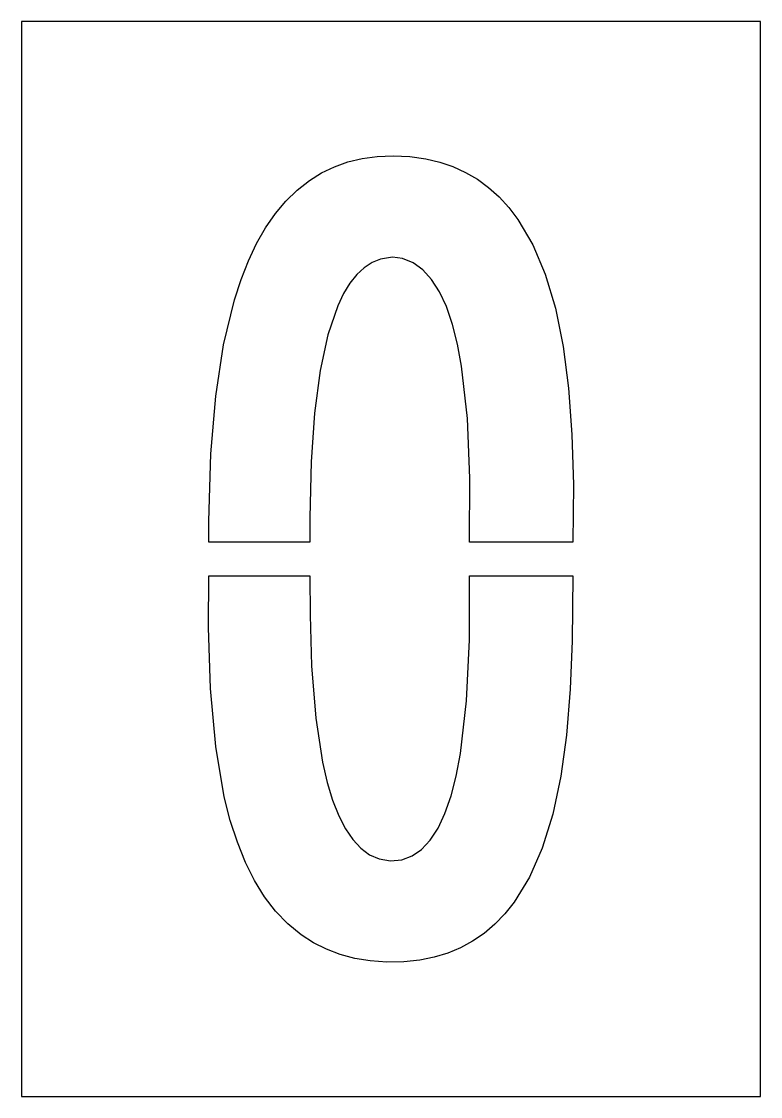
# Model space of a CAD drawing. Extents: x 0 to 11, y 0 to 16.
import ezdxf

# ---------------------------------------------------------------- set-up
doc = ezdxf.new("R2010")
doc.units = 0
doc.layers.add('CUT', color=7, linetype='Continuous')
doc.layers.add('OUTSIDE', color=1, linetype='Continuous')

msp = doc.modelspace()

# ---------------------------------------------------------------- linework, layer by layer
at = {"layer": 'CUT'}
for points in [[(6.6377, 10.0921), (6.5515, 10.8677), (6.4892, 11.1996), (6.4144, 11.4925), (6.324, 11.7558), (6.2206, 11.9783), (6.1034, 12.1617), (5.975, 12.303), (5.829, 12.4076), (5.6704, 12.4701), (5.5199, 12.4908), (5.3427, 12.4626), (5.2182, 12.412), (5.099, 12.334), (4.9904, 12.2327), (4.8879, 12.1039), (4.794, 11.9507), (4.7073, 11.7704), (4.56, 11.3389), (4.4438, 10.8034), (4.3609, 10.1725), (4.3108, 9.4451), (4.2933, 8.6161), (4.2936, 8.2513), (2.7876, 8.2513), (2.7881, 8.561), (2.8193, 9.5639), (2.8913, 10.4244), (3.008, 11.1899), (3.1692, 11.8587), (3.2676, 12.1601), (3.3781, 12.4403), (3.4989, 12.6945), (3.633, 12.9292), (3.7786, 13.14), (3.9348, 13.3266), (4.1039, 13.4917), (4.2859, 13.6343), (4.4678, 13.7471), (4.6571, 13.8377), (4.8599, 13.9095), (5.073, 13.9603), (5.296, 13.9905), (5.5337, 14), (5.7816, 13.9885), (6.0177, 13.9558), (6.2268, 13.9065), (6.4222, 13.8399), (6.611, 13.7538), (6.7861, 13.6511), (6.9509, 13.5304), (7.1078, 13.3894), (7.2534, 13.2305), (7.3881, 13.0539), (7.6099, 12.6778), (7.7967, 12.237), (7.9479, 11.731), (8.0636, 11.1619), (8.1436, 10.5441), (8.1932, 9.8533), (8.2143, 9.103), (8.2081, 8.2513), (6.67, 8.2513), (6.6725, 9.2027)], [(7.9073, 4.1999), (7.7509, 3.6983), (7.5592, 3.2628), (7.3323, 2.8933), (7.1936, 2.7191), (7.0462, 2.5656), (6.885, 2.4279), (6.7156, 2.3111), (6.5355, 2.2129), (6.345, 2.1332), (6.1443, 2.0721), (5.9297, 2.0289), (5.6914, 2.0038), (5.438, 2), (5.1916, 2.0173), (4.9609, 2.055), (4.7417, 2.1133), (4.5375, 2.1906), (4.3448, 2.2878), (4.1607, 2.4069), (3.9645, 2.5683), (3.7829, 2.7576), (3.6187, 2.9714), (3.4679, 3.215), (3.3329, 3.4848), (3.2129, 3.7835), (3.1081, 4.1097), (3.019, 4.462), (2.8908, 5.208), (2.8138, 6.0702), (2.7857, 6.9791), (2.7868, 7.7493), (4.2941, 7.7493), (4.2947, 7.1632), (4.3173, 6.4078), (4.3801, 5.6322), (4.4819, 4.9746), (4.5516, 4.674), (4.6308, 4.4111), (4.7212, 4.1797), (4.8208, 3.9849), (4.9303, 3.8235), (5.0514, 3.694), (5.1816, 3.5993), (5.3228, 3.538), (5.491, 3.5099), (5.6604, 3.5242), (5.8154, 3.5804), (5.9562, 3.6772), (6.0849, 3.8155), (6.2007, 3.9944), (6.3035, 4.2129), (6.394, 4.473), (6.4706, 4.7681), (6.5349, 5.1035), (6.6258, 5.89), (6.666, 6.798), (6.6686, 7.7493), (8.2044, 7.7493), (8.1974, 6.7825), (8.1692, 6.0637), (8.1132, 5.3758), (8.029, 4.7696)]]:
    msp.add_lwpolyline(points, close=True, dxfattribs=at)
at = {"layer": 'OUTSIDE'}
msp.add_lwpolyline([(0, 0), (11, 0), (11, 16), (0, 16)], close=True, dxfattribs=at)

doc.saveas('drawing.dxf')
